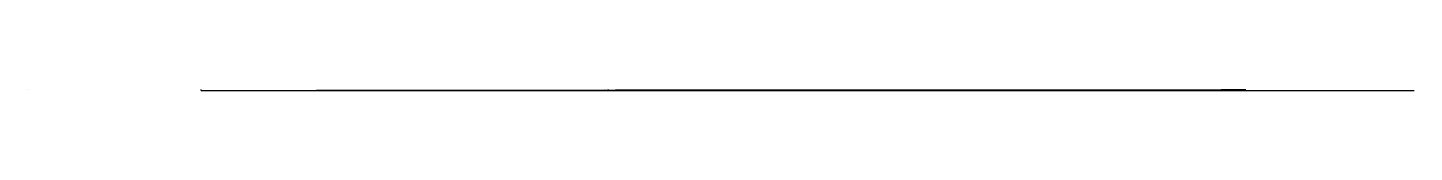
# Model space of a CAD drawing. Header units: metres. Extents: x -1 to 72750024, y 3999 to 4800.
# Drawn here: x 59150003 to 59550000, y 4149 to 4400 of the extents above; entities that cross this region are included whole.
import ezdxf

# ---------------------------------------------------------------- set-up
doc = ezdxf.new("R2010")
doc.units = ezdxf.units.M

msp = doc.modelspace()

# ---------------------------------------------------------------- linework, layer by layer
at = {"color": 7}
for p, q in [((59150003.013, 4400), (59150024.105, 4400)), ((59150003.013, 4400), (59150003.013, 4381.921)), ((59150024.105, 4381.921), (59150003.013, 4381.921)), ((59150006.026, 4393.974), (59150021.092, 4393.974)), ((59150024.105, 4400), (59150024.105, 4381.921)), ((59200000, 4400), (59199998.795, 4400)), ((59200000, 4350), (59199998.795, 4350)), ((59200000, 4300), (59199998.795, 4300)), ((59200000, 4250), (59199998.795, 4250)), ((59200000, 4200), (59199998.795, 4200)), ((59200000, 4150), (59199998.795, 4150)), ((59200000, 4390), (59199999.247, 4390)), ((59200000, 4380), (59199999.247, 4380)), ((59200000, 4370), (59199999.247, 4370)), ((59200000, 4360), (59199999.247, 4360)), ((59200000, 4340), (59199999.247, 4340)), ((59200000, 4330), (59199999.247, 4330)), ((59200000, 4320), (59199999.247, 4320)), ((59200000, 4310), (59199999.247, 4310)), ((59200000, 4290), (59199999.247, 4290)), ((59200000, 4280), (59199999.247, 4280)), ((59200000, 4270), (59199999.247, 4270)), ((59200000, 4260), (59199999.247, 4260)), ((59200000, 4240), (59199999.247, 4240)), ((59200000, 4230), (59199999.247, 4230)), ((59200000, 4220), (59199999.247, 4220)), ((59200000, 4210), (59199999.247, 4210)), ((59200000, 4190), (59199999.247, 4190)), ((59200000, 4180), (59199999.247, 4180)), ((59200000, 4170), (59199999.247, 4170)), ((59200000, 4160), (59199999.247, 4160)), ((59200000, 4150), (59200000, 4400)), ((59200000, 4150), (59550000, 4150)), ((59200000, 4150), (59200000, 4148.795)), ((59210000.001, 4150), (59210000.001, 4149.247)), ((59220000.002, 4150), (59220000.002, 4149.247)), ((59230000.003, 4150), (59230000.003, 4149.247)), ((59240000.003, 4150), (59240000.003, 4149.247)), ((59250000.001, 4150), (59250000.001, 4148.795)), ((59259999.998, 4150), (59259999.998, 4149.247)), ((59269999.996, 4150), (59269999.996, 4149.247)), ((59279999.993, 4150), (59279999.993, 4149.247)), ((59289999.991, 4150), (59289999.991, 4149.247)), ((59300000.002, 4150), (59300000.002, 4148.795)), ((59310000.006, 4150), (59310000.006, 4149.247)), ((59320000.01, 4150), (59320000.01, 4149.247)), ((59330000.015, 4150), (59330000.015, 4149.247)), ((59340000.019, 4150), (59340000.019, 4149.247)), ((59349999.996, 4150), (59349999.996, 4148.795)), ((59360000, 4150), (59360000, 4149.247)), ((59370000.005, 4150), (59370000.005, 4149.247)), ((59380000.009, 4150), (59380000.009, 4149.247)), ((59390000.013, 4150), (59390000.013, 4149.247)), ((59400000.004, 4150), (59400000.004, 4148.795)), ((59410000.008, 4150), (59410000.008, 4149.247)), ((59420000.012, 4150), (59420000.012, 4149.247)), ((59430000.003, 4150), (59430000.003, 4149.247)), ((59439999.994, 4150), (59439999.994, 4149.247)), ((59450000.012, 4150), (59450000.012, 4148.795)), ((59460000.002, 4150), (59460000.002, 4149.247)), ((59469999.993, 4150), (59469999.993, 4149.247)), ((59479999.984, 4150), (59479999.984, 4149.247)), ((59489999.975, 4150), (59489999.975, 4149.247)), ((59499999.992, 4150), (59499999.992, 4148.795)), ((59509999.983, 4150), (59509999.983, 4149.247)), ((59519999.974, 4150), (59519999.974, 4149.247)), ((59529999.964, 4150), (59529999.964, 4149.247)), ((59539999.955, 4150), (59539999.955, 4149.247)), ((59550000, 4150), (59550000, 4148.795))]:
    msp.add_line(p, q, dxfattribs=at)
at = {"color": 4}
for p, q in [((59150006.026, 4389.454), (59150021.092, 4389.454)), ((59229189.58, 4174.626), (59230194.68, 4176.743)), ((59230194.68, 4176.743), (59230503.41, 4177.369)), ((59230503.41, 4177.369), (59230983.4, 4176.625)), ((59230983.4, 4176.625), (59231043.561, 4177.507)), ((59231043.561, 4177.507), (59233334.148, 4180.802)), ((59233334.148, 4180.802), (59233709.84, 4184.128)), ((59233709.84, 4184.128), (59234983.512, 4185.638)), ((59234983.512, 4185.638), (59235056.41, 4187.544)), ((59235056.41, 4187.544), (59235278.352, 4185.567)), ((59235278.352, 4185.567), (59235350, 4186.657)), ((59235350, 4186.657), (59235759.691, 4184.944)), ((59235759.691, 4184.944), (59236367.531, 4188.702)), ((59236367.531, 4188.702), (59237822.949, 4188.755)), ((59237822.949, 4188.755), (59237963.809, 4191.104)), ((59237963.809, 4191.104), (59238130.34, 4190.803)), ((59238130.34, 4190.803), (59238245.871, 4190.744)), ((59238245.871, 4190.744), (59238316.859, 4192.863)), ((59238316.859, 4192.863), (59238467.969, 4190.977)), ((59238467.969, 4190.977), (59238534.129, 4191.435)), ((59238534.129, 4191.435), (59238731.699, 4190.939)), ((59238731.699, 4190.939), (59238823.57, 4191.584)), ((59238823.57, 4191.584), (59239073.41, 4192.696)), ((59239073.41, 4192.696), (59239892.238, 4190.619)), ((59239892.238, 4190.619), (59240058.672, 4193.877)), ((59240058.672, 4193.877), (59240144.672, 4193.987)), ((59240144.672, 4193.987), (59240235.281, 4194.01)), ((59240235.281, 4194.01), (59240254.551, 4194.184)), ((59240254.551, 4194.184), (59240358.551, 4194.78)), ((59240358.551, 4194.78), (59240483.07, 4194.717)), ((59240483.07, 4194.717), (59240699.281, 4194.423)), ((59240699.281, 4194.423), (59240967.449, 4195.943)), ((59240967.449, 4195.943), (59241065.551, 4193.748)), ((59241065.551, 4193.748), (59241365.41, 4196.579)), ((59241365.41, 4196.579), (59241524.578, 4195.477)), ((59241524.578, 4195.477), (59241575.949, 4196.355)), ((59241575.949, 4196.355), (59242313.859, 4198.519)), ((59242313.859, 4198.519), (59242456.59, 4196.156)), ((59242456.59, 4196.156), (59242969.238, 4198.611)), ((59242969.238, 4198.611), (59243174.988, 4197.349)), ((59243174.988, 4197.349), (59243226.539, 4197.552)), ((59243226.539, 4197.552), (59243572.25, 4199.089)), ((59243572.25, 4199.089), (59243628.891, 4199.217)), ((59243628.891, 4199.217), (59243752.27, 4199.4)), ((59243752.27, 4199.4), (59243851.629, 4199.589)), ((59243851.629, 4199.589), (59244062.309, 4199.956)), ((59244062.309, 4199.956), (59244317.219, 4200.634)), ((59244317.219, 4200.634), (59244726.73, 4202.094)), ((59244726.73, 4202.094), (59244887.93, 4199.834)), ((59244887.93, 4199.834), (59245219.91, 4202.372)), ((59245219.91, 4202.372), (59247051.219, 4206.03)), ((59247051.219, 4206.03), (59247055.449, 4204.848)), ((59247055.449, 4204.848), (59248175.09, 4204.069)), ((59248175.09, 4204.069), (59248612.531, 4206.976)), ((59248612.531, 4206.976), (59248821.879, 4203.819)), ((59248821.879, 4203.819), (59250329.379, 4209.237)), ((59250329.379, 4209.237), (59250904.98, 4207.909)), ((59250904.98, 4207.909), (59251383.719, 4212.241)), ((59251383.719, 4212.241), (59251664.91, 4210.314)), ((59251664.91, 4210.314), (59251769.352, 4210.767)), ((59251769.352, 4210.767), (59251809.43, 4210.688)), ((59251809.43, 4210.688), (59252080.969, 4210.652)), ((59252080.969, 4210.652), (59252236.371, 4211.167)), ((59252236.371, 4211.167), (59252481.051, 4212.565)), ((59252481.051, 4212.565), (59252515.629, 4211.449)), ((59252515.629, 4211.449), (59252610.66, 4211.56)), ((59252610.66, 4211.56), (59252673.02, 4211.553)), ((59252673.02, 4211.553), (59252756.031, 4211.737)), ((59252756.031, 4211.737), (59252856.199, 4211.002)), ((59252856.199, 4211.002), (59252901.391, 4211.497)), ((59252901.391, 4211.497), (59253893.871, 4212.753)), ((59253893.871, 4212.753), (59254250.25, 4213.735)), ((59254250.25, 4213.735), (59254352.57, 4213.508)), ((59254352.57, 4213.508), (59254362.121, 4213.564)), ((59254362.121, 4213.564), (59254523.66, 4213.833)), ((59254523.66, 4213.833), (59254558.02, 4213.924)), ((59254558.02, 4213.924), (59254644.441, 4214.068)), ((59254644.441, 4214.068), (59254656.41, 4214.026)), ((59254656.41, 4214.026), (59254938.621, 4214.633)), ((59254938.621, 4214.633), (59255251.051, 4211.572)), ((59255251.051, 4211.572), (59255531, 4215.773)), ((59255531, 4215.773), (59255547.68, 4214.843)), ((59255547.68, 4214.843), (59255841.98, 4218.11)), ((59255841.98, 4218.11), (59256222.059, 4215.298)), ((59256222.059, 4215.298), (59256782.172, 4218.689)), ((59256782.172, 4218.689), (59257159.738, 4218.112)), ((59257159.738, 4218.112), (59257848.512, 4218.49)), ((59257848.512, 4218.49), (59257966.691, 4218.259)), ((59257966.691, 4218.259), (59257986.23, 4218.013)), ((59257986.23, 4218.013), (59258176.422, 4217.549)), ((59258176.422, 4217.549), (59258312.922, 4218.965)), ((59258312.922, 4218.965), (59258353.43, 4218.68)), ((59258353.43, 4218.68), (59258364.75, 4218.553)), ((59258364.75, 4218.553), (59258505.051, 4217.565)), ((59258505.051, 4217.565), (59258630.809, 4218.765)), ((59258630.809, 4218.765), (59258952.84, 4221.341)), ((59258952.84, 4221.341), (59259160.961, 4220.595)), ((59259160.961, 4220.595), (59259260.961, 4218.994)), ((59259260.961, 4218.994), (59259312.051, 4219.251)), ((59259312.051, 4219.251), (59259341.281, 4220.868)), ((59259341.281, 4220.868), (59259849.531, 4220.699)), ((59259849.531, 4220.699), (59260503.621, 4221.189)), ((59260503.621, 4221.189), (59260595.781, 4221.591)), ((59260595.781, 4221.591), (59260735.93, 4220.277)), ((59260735.93, 4220.277), (59261759.648, 4221.271)), ((59261759.648, 4221.271), (59261854.629, 4223.605)), ((59261854.629, 4223.605), (59262362.84, 4225.646)), ((59262362.84, 4225.646), (59262370.219, 4224.76)), ((59262370.219, 4224.76), (59262796.609, 4226.797)), ((59262796.609, 4226.797), (59263356.391, 4226.634)), ((59263356.391, 4226.634), (59263991.379, 4223.465)), ((59263991.379, 4223.465), (59264123.461, 4225.479)), ((59264123.461, 4225.479), (59264581.699, 4225.934)), ((59264581.699, 4225.934), (59264946.641, 4226.522)), ((59264946.641, 4226.522), (59265213.609, 4230.043)), ((59265213.609, 4230.043), (59265313.551, 4225.097)), ((59265313.551, 4225.097), (59266028.883, 4227.889)), ((59266028.883, 4227.889), (59266462.703, 4228.629)), ((59266462.703, 4228.629), (59267254.656, 4228.91)), ((59267254.656, 4228.91), (59267435.297, 4228.315)), ((59267435.297, 4228.315), (59267754.969, 4229.214)), ((59267754.969, 4229.214), (59267853.289, 4225.028)), ((59267853.289, 4225.028), (59268016.5, 4228.299)), ((59268016.5, 4228.299), (59268505.242, 4227.746)), ((59268505.242, 4227.746), (59268523.383, 4231.857)), ((59268523.383, 4231.857), (59268795.32, 4231.161)), ((59268795.32, 4231.161), (59269121.539, 4230.971)), ((59269121.539, 4230.971), (59269432.063, 4226.975)), ((59269432.063, 4226.975), (59269495.328, 4230.748)), ((59269495.328, 4230.748), (59269955.383, 4228.047)), ((59269955.383, 4228.047), (59270678.453, 4234.146)), ((59270678.453, 4234.146), (59270927.813, 4233.921)), ((59270927.813, 4233.921), (59273105.602, 4235.262)), ((59273105.602, 4235.262), (59273531.727, 4236.368)), ((59273531.727, 4236.368), (59273893.406, 4235.526)), ((59273893.406, 4235.526), (59274092.32, 4236.379)), ((59274092.32, 4236.379), (59275125.203, 4237.52)), ((59275125.203, 4237.52), (59275315.453, 4238.974)), ((59275315.453, 4238.974), (59275632.633, 4240.352)), ((59275632.633, 4240.352), (59275685.602, 4235.593)), ((59275685.602, 4235.593), (59275937.148, 4239.42)), ((59275937.148, 4239.42), (59276120.844, 4235.79)), ((59276120.844, 4235.79), (59276168.797, 4238.379)), ((59276168.797, 4238.379), (59276217.094, 4238.876)), ((59276217.094, 4238.876), (59276229.602, 4238.145)), ((59276229.602, 4238.145), (59276624.477, 4238.854)), ((59276624.477, 4238.854), (59277063.227, 4239.012)), ((59277063.227, 4239.012), (59277125.227, 4239.719)), ((59277125.227, 4239.719), (59278036.07, 4238.831)), ((59278036.07, 4238.831), (59278707.344, 4241.015)), ((59278707.344, 4241.015), (59279070.828, 4241.357)), ((59279070.828, 4241.357), (59279111.367, 4241.195)), ((59279111.367, 4241.195), (59279202.43, 4242.14)), ((59279202.43, 4242.14), (59279257.078, 4238.738)), ((59279257.078, 4238.738), (59279694.281, 4240.848)), ((59279694.281, 4240.848), (59279982.039, 4242.41)), ((59279982.039, 4242.41), (59280576.391, 4243.9)), ((59280576.391, 4243.9), (59281168.227, 4243.82)), ((59281168.227, 4243.82), (59281266.25, 4244.073)), ((59281266.25, 4244.073), (59281437.383, 4242.989)), ((59281437.383, 4242.989), (59282006.602, 4242.26)), ((59282006.602, 4242.26), (59282170.578, 4245.254)), ((59282170.578, 4245.254), (59282546.883, 4243.433)), ((59282546.883, 4243.433), (59282551.773, 4244.372)), ((59282551.773, 4244.372), (59282624.977, 4243.866)), ((59282624.977, 4243.866), (59283184.773, 4241.545)), ((59283184.773, 4241.545), (59283396.023, 4245.629)), ((59283396.023, 4245.629), (59284167.102, 4245.759)), ((59284167.102, 4245.759), (59284409.32, 4245.813)), ((59284409.32, 4245.813), (59284416.758, 4246.351)), ((59284416.758, 4246.351), (59284447.977, 4246.365)), ((59284447.977, 4246.365), (59284448.992, 4247.448)), ((59284448.992, 4247.448), (59284509.609, 4245.905)), ((59284509.609, 4245.905), (59284588.297, 4246.851)), ((59284588.297, 4246.851), (59284947.906, 4247.78)), ((59284947.906, 4247.78), (59285071.93, 4246.205)), ((59285071.93, 4246.205), (59285529.156, 4248.027)), ((59285529.156, 4248.027), (59285600.328, 4247.174)), ((59285600.328, 4247.174), (59285809.953, 4247.59)), ((59285809.953, 4247.59), (59285832.57, 4247.22)), ((59285832.57, 4247.22), (59286043.523, 4247.584)), ((59286043.523, 4247.584), (59286044.078, 4248.673)), ((59286044.078, 4248.673), (59286096.359, 4247.795)), ((59286096.359, 4247.795), (59286183.672, 4248.917)), ((59286183.672, 4248.917), (59286794.961, 4247.78)), ((59286794.961, 4247.78), (59287100.797, 4248.538)), ((59287100.797, 4248.538), (59287550.828, 4248.869)), ((59287550.828, 4248.869), (59288188.023, 4249.228)), ((59288188.023, 4249.228), (59289046.57, 4251.919)), ((59289046.57, 4251.919), (59289460.727, 4251.844)), ((59289460.727, 4251.844), (59289536.883, 4252.054)), ((59289536.883, 4252.054), (59290670.898, 4252.361)), ((59290670.898, 4252.361), (59290998.219, 4251.482)), ((59290998.219, 4251.482), (59291339.109, 4250.723)), ((59291339.109, 4250.723), (59292005.344, 4252.409)), ((59292005.344, 4252.409), (59292065.672, 4253.38)), ((59292065.672, 4253.38), (59292108.938, 4253.672)), ((59292108.938, 4253.672), (59292116.242, 4254.805)), ((59292116.242, 4254.805), (59292333.156, 4253.648)), ((59292333.156, 4253.648), (59292355.953, 4253.842)), ((59292355.953, 4253.842), (59292362.258, 4253.637)), ((59292362.258, 4253.637), (59292511.648, 4253.895)), ((59292511.648, 4253.895), (59292571.656, 4253.808)), ((59292571.656, 4253.808), (59292598.328, 4253.825)), ((59292598.328, 4253.825), (59293095.023, 4253.942)), ((59293095.023, 4253.942), (59293107.82, 4255.004)), ((59293107.82, 4255.004), (59293213.906, 4254.789)), ((59293213.906, 4254.789), (59293346.797, 4253.918)), ((59293346.797, 4253.918), (59293795.898, 4254.661)), ((59293795.898, 4254.661), (59294087.406, 4254.821)), ((59294087.406, 4254.821), (59294743.133, 4255.829)), ((59294743.133, 4255.829), (59295017.844, 4256.188)), ((59295017.844, 4256.188), (59295387.07, 4256.517)), ((59295387.07, 4256.517), (59295580.703, 4255.771)), ((59295580.703, 4255.771), (59295788.883, 4257.693)), ((59295788.883, 4257.693), (59295794.953, 4257.314)), ((59295794.953, 4257.314), (59295807.383, 4256.201)), ((59295807.383, 4256.201), (59296081.727, 4256.735)), ((59296081.727, 4256.735), (59296557.742, 4257.415)), ((59296557.742, 4257.415), (59296598.477, 4257.408)), ((59296598.477, 4257.408), (59296850.844, 4257.484)), ((59296850.844, 4257.484), (59297213.367, 4257.936)), ((59297213.367, 4257.936), (59297244.344, 4258.107)), ((59297244.344, 4258.107), (59297767.633, 4260.07)), ((59297767.633, 4260.07), (59297827.844, 4258.768)), ((59297827.844, 4258.768), (59297905.578, 4258.142)), ((59297905.578, 4258.142), (59298269.922, 4258.686)), ((59298269.922, 4258.686), (59298433.219, 4259.743)), ((59298433.219, 4259.743), (59298479.953, 4259.051)), ((59298479.953, 4259.051), (59298827.711, 4259.896)), ((59298827.711, 4259.896), (59299558.477, 4261.037)), ((59299558.477, 4261.037), (59299614.75, 4259.579)), ((59299614.75, 4259.579), (59299684.031, 4259.946)), ((59299684.031, 4259.946), (59300231.398, 4260.149)), ((59300231.398, 4260.149), (59300540.5, 4259.792)), ((59300540.5, 4259.792), (59300664.898, 4260.963)), ((59300664.898, 4260.963), (59300819.703, 4261.631)), ((59300819.703, 4261.631), (59301600.797, 4261.496)), ((59301600.797, 4261.496), (59301812, 4261.971)), ((59301812, 4261.971), (59302307.797, 4262.645)), ((59302307.797, 4262.645), (59302802.898, 4263.273)), ((59302802.898, 4263.273), (59303337.5, 4264.254)), ((59303337.5, 4264.254), (59303742.5, 4262.935)), ((59303742.5, 4262.935), (59304059.203, 4265.458)), ((59304059.203, 4265.458), (59304325.203, 4264.245)), ((59304325.203, 4264.245), (59304427.398, 4264.677)), ((59304427.398, 4264.677), (59304430.898, 4265.007)), ((59304430.898, 4265.007), (59304465.898, 4264.692)), ((59304465.898, 4264.692), (59304734.797, 4264.808)), ((59304734.797, 4264.808), (59304969.898, 4264.659)), ((59304969.898, 4264.659), (59305413.203, 4264.857)), ((59305413.203, 4264.857), (59305468, 4265.057)), ((59305468, 4265.057), (59306058.703, 4266.236)), ((59306058.703, 4266.236), (59306088.703, 4265.393)), ((59306088.703, 4265.393), (59306144.398, 4266.267)), ((59306144.398, 4266.267), (59306252.797, 4266.632)), ((59306252.797, 4266.632), (59306603.898, 4264.797)), ((59306603.898, 4264.797), (59306919.102, 4265.079)), ((59306919.102, 4265.079), (59306941.898, 4266.989)), ((59306941.898, 4266.989), (59307392.102, 4266.479)), ((59307392.102, 4266.479), (59307508.203, 4267.136)), ((59307508.203, 4267.136), (59307671.398, 4266.993)), ((59307671.398, 4266.993), (59307677.102, 4266.725)), ((59307677.102, 4266.725), (59307904.898, 4267.187)), ((59307904.898, 4267.187), (59308093.398, 4267.374)), ((59308093.398, 4267.374), (59308168.5, 4267.643)), ((59308168.5, 4267.643), (59308383.5, 4267.491)), ((59308383.5, 4267.491), (59308504.203, 4268.069)), ((59308504.203, 4268.069), (59308524.398, 4268.347)), ((59308524.398, 4268.347), (59308618.297, 4266.63)), ((59308618.297, 4266.63), (59308788.703, 4268.301)), ((59308788.703, 4268.301), (59308959.602, 4267.156)), ((59308959.602, 4267.156), (59309031.398, 4268.033)), ((59309031.398, 4268.033), (59309145.102, 4268.39)), ((59309145.102, 4268.39), (59309475.5, 4268.474)), ((59309475.5, 4268.474), (59309772.797, 4268.273)), ((59309772.797, 4268.273), (59309835.102, 4269.634)), ((59309835.102, 4269.634), (59310052, 4268.94)), ((59310052, 4268.94), (59310456.5, 4269.892)), ((59310456.5, 4269.892), (59310508.102, 4270.695)), ((59310508.102, 4270.695), (59310563.398, 4270.41)), ((59310563.398, 4270.41), (59311091.5, 4270.38)), ((59311091.5, 4270.38), (59312195.398, 4270.184)), ((59312195.398, 4270.184), (59312410.5, 4269.947)), ((59312410.5, 4269.947), (59312921.797, 4271.755)), ((59312921.797, 4271.755), (59313202.5, 4271.863)), ((59313202.5, 4271.863), (59313305.102, 4271.809)), ((59313305.102, 4271.809), (59313455.297, 4272.588)), ((59313455.297, 4272.588), (59313955.203, 4272.451)), ((59313955.203, 4272.451), (59314367.602, 4272.709)), ((59314367.602, 4272.709), (59314798.602, 4271.655)), ((59314798.602, 4271.655), (59314801.203, 4273.424)), ((59314801.203, 4273.424), (59315019.297, 4274.115)), ((59315019.297, 4274.115), (59315285.797, 4273.459)), ((59315285.797, 4273.459), (59315425, 4274.108)), ((59315425, 4274.108), (59316171, 4274.204)), ((59316171, 4274.204), (59316206.102, 4274.758)), ((59316206.102, 4274.758), (59316388, 4272.103)), ((59316388, 4272.103), (59317085.797, 4274.335)), ((59317085.797, 4274.335), (59317204.398, 4273.707)), ((59317204.398, 4273.707), (59317390.5, 4275.693)), ((59317390.5, 4275.693), (59317519.297, 4275.431)), ((59317519.297, 4275.431), (59317702.797, 4274.153)), ((59317702.797, 4274.153), (59319484.602, 4277.438)), ((59319484.602, 4277.438), (59319729.797, 4274.328)), ((59319729.797, 4274.328), (59319834.398, 4277.441)), ((59319834.398, 4277.441), (59319837.797, 4277.224)), ((59319837.797, 4277.224), (59320444.102, 4278.289)), ((59320444.102, 4278.289), (59320716.297, 4277.492)), ((59320716.297, 4277.492), (59320878.602, 4277.592)), ((59320878.602, 4277.592), (59321062.797, 4277.832)), ((59321062.797, 4277.832), (59321078, 4277.816)), ((59321078, 4277.816), (59321091.898, 4275.929)), ((59321091.898, 4275.929), (59321126.102, 4277.702)), ((59321126.102, 4277.702), (59321341.398, 4278.696)), ((59321341.398, 4278.696), (59321550.297, 4277.836)), ((59321550.297, 4277.836), (59321630.703, 4278.034)), ((59321630.703, 4278.034), (59321633, 4278.293)), ((59321633, 4278.293), (59321773.203, 4278.344)), ((59321773.203, 4278.344), (59322052.5, 4278.69)), ((59322052.5, 4278.69), (59322067.297, 4277.57)), ((59322067.297, 4277.57), (59322139.703, 4278.431)), ((59322139.703, 4278.431), (59322243.398, 4278.588)), ((59322243.398, 4278.588), (59322560.5, 4279.071)), ((59322560.5, 4279.071), (59323096.703, 4279.313)), ((59323096.703, 4279.313), (59323174.203, 4279.328)), ((59323174.203, 4279.328), (59323250.297, 4279.314)), ((59323250.297, 4279.314), (59323429.297, 4278.289)), ((59323429.297, 4278.289), (59323619.102, 4280.429)), ((59323619.102, 4280.429), (59323687, 4279.882)), ((59323687, 4279.882), (59323875.602, 4280.034)), ((59323875.602, 4280.034), (59324350.5, 4278.937)), ((59324350.5, 4278.937), (59324445.797, 4281.042)), ((59324445.797, 4281.042), (59324894.797, 4280.773)), ((59324894.797, 4280.773), (59325060.398, 4280.876)), ((59325060.398, 4280.876), (59325730.602, 4282.158)), ((59325730.602, 4282.158), (59325743.203, 4280.524)), ((59325743.203, 4280.524), (59325906.398, 4281.528)), ((59325906.398, 4281.528), (59325914.203, 4282.034)), ((59325914.203, 4282.034), (59325951, 4280.96)), ((59325951, 4280.96), (59326020.602, 4281.426)), ((59326020.602, 4281.426), (59326874.797, 4280.926)), ((59326874.797, 4280.926), (59327124.898, 4282.531)), ((59327124.898, 4282.531), (59327743.797, 4283.392)), ((59327743.797, 4283.392), (59328449.898, 4283.633)), ((59328449.898, 4283.633), (59328965.102, 4283.855)), ((59328965.102, 4283.855), (59329393.602, 4283.057)), ((59329393.602, 4283.057), (59329629.398, 4284.741)), ((59329629.398, 4284.741), (59329904.102, 4283.438)), ((59329904.102, 4283.438), (59330550, 4284.861)), ((59330550, 4284.861), (59330647.898, 4283.128)), ((59330647.898, 4283.128), (59330817.797, 4285.053)), ((59330817.797, 4285.053), (59331039.703, 4286.121)), ((59331039.703, 4286.121), (59331328.703, 4285.367)), ((59331328.703, 4285.367), (59331424.094, 4285.045)), ((59331424.094, 4285.045), (59331925.5, 4286.541)), ((59331925.5, 4286.541), (59331978.297, 4285.976)), ((59331978.297, 4285.976), (59333628.203, 4287.213)), ((59333628.203, 4287.213), (59333825.797, 4287.957)), ((59333825.797, 4287.957), (59334661.594, 4288.104)), ((59334661.594, 4288.104), (59334875.797, 4287.681)), ((59334875.797, 4287.681), (59335451.594, 4288.315)), ((59335451.594, 4288.315), (59335724.5, 4285.485)), ((59335724.5, 4285.485), (59335981.594, 4288.408)), ((59335981.594, 4288.408), (59336299.906, 4287.075)), ((59336299.906, 4287.075), (59336921.094, 4287.94)), ((59336921.094, 4287.94), (59337142, 4290.217)), ((59337142, 4290.217), (59337686.906, 4291.061)), ((59337686.906, 4291.061), (59338216.703, 4291.154)), ((59338216.703, 4291.154), (59338783, 4289.195)), ((59338783, 4289.195), (59339565.797, 4292.097)), ((59339565.797, 4292.097), (59342310.797, 4293.544)), ((59342310.797, 4293.544), (59344252, 4293.449)), ((59344252, 4293.449), (59345124, 4296.175)), ((59345124, 4296.175), (59345814.406, 4295.471)), ((59345814.406, 4295.471), (59345966.906, 4296.796)), ((59345966.906, 4296.796), (59346014.203, 4293.979)), ((59346014.203, 4293.979), (59346181.703, 4296.623)), ((59346181.703, 4296.623), (59346495.906, 4295.471)), ((59346495.906, 4295.471), (59347618.797, 4294.732)), ((59347618.797, 4294.732), (59352391.797, 4299.948)), ((59352391.797, 4299.948), (59353065.703, 4299.896)), ((59353065.703, 4299.896), (59353149.203, 4301.185)), ((59353149.203, 4301.185), (59353940.297, 4302.049)), ((59353940.297, 4302.049), (59354693.406, 4301.69)), ((59354693.406, 4301.69), (59354868.594, 4300.001)), ((59354868.594, 4300.001), (59355034.297, 4302.785)), ((59355034.297, 4302.785), (59355685.203, 4298.689)), ((59355685.203, 4298.689), (59357617.094, 4302.31)), ((59357617.094, 4302.31), (59357817.906, 4301.739)), ((59357817.906, 4301.739), (59358329.297, 4303.967)), ((59358329.297, 4303.967), (59359867.406, 4305.337)), ((59359867.406, 4305.337), (59360313.203, 4304.091)), ((59360313.203, 4304.091), (59361062, 4305.283)), ((59361062, 4305.283), (59361082.5, 4305.276)), ((59361082.5, 4305.276), (59361359.703, 4305.605)), ((59361359.703, 4305.605), (59362345.797, 4306.323)), ((59362345.797, 4306.323), (59362775.203, 4306.046)), ((59362775.203, 4306.046), (59362959.297, 4307.751)), ((59362959.297, 4307.751), (59363384.203, 4305.936)), ((59363384.203, 4305.936), (59363912.203, 4307.454)), ((59363912.203, 4307.454), (59364187.094, 4308.606)), ((59364187.094, 4308.606), (59364535.797, 4306.595)), ((59364535.797, 4306.595), (59365018.406, 4308.2)), ((59365018.406, 4308.2), (59366317.703, 4309.1)), ((59366317.703, 4309.1), (59366944.594, 4308.791)), ((59366944.594, 4308.791), (59367069.297, 4308.636)), ((59367069.297, 4308.636), (59367650.297, 4308.658)), ((59367650.297, 4308.658), (59368476, 4309.842)), ((59368476, 4309.842), (59369119.594, 4310.306)), ((59369119.594, 4310.306), (59369384.797, 4311.125)), ((59369384.797, 4311.125), (59370871.5, 4312.548)), ((59370871.5, 4312.548), (59371549.203, 4311.544)), ((59371549.203, 4311.544), (59372500.5, 4313.883)), ((59372500.5, 4313.883), (59372746.5, 4313.335)), ((59372746.5, 4313.335), (59375390.906, 4313.815)), ((59375390.906, 4313.815), (59375953.094, 4311.78)), ((59375953.094, 4311.78), (59376270.203, 4315.462)), ((59376270.203, 4315.462), (59376666.797, 4315.806)), ((59376666.797, 4315.806), (59377013.203, 4313.873)), ((59377013.203, 4313.873), (59378617.797, 4315.948)), ((59378617.797, 4315.948), (59379129.406, 4316.901)), ((59379129.406, 4316.901), (59379967.594, 4317.408)), ((59379967.594, 4317.408), (59380052.203, 4317.094)), ((59380052.203, 4317.094), (59380231, 4318.555)), ((59380231, 4318.555), (59380722.406, 4317.654)), ((59380722.406, 4317.654), (59380831.297, 4317.987)), ((59380831.297, 4317.987), (59380975.297, 4317.795)), ((59380975.297, 4317.795), (59382840.703, 4319.499)), ((59382840.703, 4319.499), (59386708.094, 4321.894)), ((59386708.094, 4321.894), (59387690.703, 4322.915)), ((59387690.703, 4322.915), (59389013.406, 4320.763)), ((59389013.406, 4320.763), (59390955.406, 4324.25)), ((59390955.406, 4324.25), (59392674.297, 4322.328)), ((59392674.297, 4322.328), (59394370.094, 4326.044)), ((59394370.094, 4326.044), (59394536.797, 4326.783)), ((59394536.797, 4326.783), (59396872.906, 4327.421)), ((59396872.906, 4327.421), (59399275.406, 4326.803)), ((59399275.406, 4326.803), (59399452.297, 4328.976)), ((59399452.297, 4328.976), (59400931, 4330.19)), ((59400931, 4330.19), (59401169.297, 4329.432)), ((59401169.297, 4329.432), (59401828.703, 4329.991)), ((59401828.703, 4329.991), (59402230.797, 4329.737)), ((59402230.797, 4329.737), (59402951, 4330.963)), ((59402951, 4330.963), (59403225.203, 4328.887)), ((59403225.203, 4328.887), (59403636.297, 4330.982)), ((59403636.297, 4330.982), (59404096.5, 4330.639)), ((59404096.5, 4330.639), (59404717.703, 4330.449)), ((59404717.703, 4330.449), (59405530.203, 4331.819)), ((59405530.203, 4331.819), (59405861, 4331.587)), ((59405861, 4331.587), (59406300.297, 4331.868)), ((59406300.297, 4331.868), (59406736.703, 4333.168)), ((59406736.703, 4333.168), (59406904.5, 4333.004)), ((59406904.5, 4333.004), (59407632.297, 4332.495)), ((59407632.297, 4332.495), (59408250.594, 4332.359)), ((59408250.594, 4332.359), (59410454.203, 4333.779)), ((59410454.203, 4333.779), (59410528.5, 4334.863)), ((59410528.5, 4334.863), (59410981.703, 4334.073)), ((59410981.703, 4334.073), (59411811.906, 4335.753)), ((59411811.906, 4335.753), (59413824.203, 4336.568)), ((59413824.203, 4336.568), (59414552.297, 4335.755)), ((59414552.297, 4335.755), (59415806.297, 4336.091)), ((59415806.297, 4336.091), (59416174.094, 4337.929)), ((59416174.094, 4337.929), (59416881.906, 4338.091)), ((59416881.906, 4338.091), (59419553.906, 4338.046)), ((59419553.906, 4338.046), (59419651.703, 4339.466)), ((59419651.703, 4339.466), (59419998.094, 4339.802)), ((59419998.094, 4339.802), (59422253.797, 4340.751)), ((59422253.797, 4340.751), (59423429.297, 4341.485)), ((59423429.297, 4341.485), (59423644.094, 4339.62)), ((59423644.094, 4339.62), (59424736.297, 4341.946)), ((59424736.297, 4341.946), (59424749.797, 4340.605)), ((59424749.797, 4340.605), (59425109.594, 4341.995)), ((59425109.594, 4341.995), (59425606.297, 4341.845)), ((59425606.297, 4341.845), (59426679.5, 4343.091)), ((59426679.5, 4343.091), (59426744.797, 4342.893)), ((59426744.797, 4342.893), (59427014, 4342.989)), ((59427014, 4342.989), (59428648, 4342.767)), ((59428648, 4342.767), (59428833.797, 4343.783)), ((59428833.797, 4343.783), (59428858.094, 4343.818)), ((59428858.094, 4343.818), (59429933.203, 4344.682)), ((59429933.203, 4344.682), (59430108.797, 4344.337)), ((59430108.797, 4344.337), (59430340.406, 4344.289)), ((59430340.406, 4344.289), (59430395.594, 4343.395)), ((59430395.594, 4343.395), (59430438, 4344.002)), ((59430438, 4344.002), (59430979.094, 4344.74)), ((59430979.094, 4344.74), (59431188.703, 4343.378)), ((59431188.703, 4343.378), (59431681.094, 4345.163)), ((59431681.094, 4345.163), (59432832.094, 4345.892)), ((59432832.094, 4345.892), (59433166.406, 4346.193)), ((59433166.406, 4346.193), (59434797.406, 4347.084)), ((59434797.406, 4347.084), (59436159.5, 4347.369)), ((59436159.5, 4347.369), (59436369.406, 4346.276)), ((59436369.406, 4346.276), (59437806.297, 4347.594)), ((59437806.297, 4347.594), (59437931.094, 4348.854)), ((59437931.094, 4348.854), (59439492.406, 4347.112)), ((59439492.406, 4347.112), (59442564.203, 4351.357)), ((59442564.203, 4351.357), (59448808.406, 4351.266)), ((59448808.406, 4351.266), (59449074.406, 4354.63)), ((59449074.406, 4354.63), (59457211.297, 4355.241)), ((59457211.297, 4355.241), (59457341.203, 4358.501)), ((59457341.203, 4358.501), (59463205.688, 4358.299)), ((59463205.688, 4358.299), (59466399.406, 4360.132)), ((59466399.406, 4360.132), (59466985.5, 4362.655)), ((59466985.5, 4362.655), (59467430, 4361.133)), ((59467430, 4361.133), (59467511.406, 4360.957)), ((59467511.406, 4360.957), (59467530.094, 4361.144)), ((59467530.094, 4361.144), (59469938.594, 4361.781)), ((59469938.594, 4361.781), (59476067.406, 4363.772)), ((59476067.406, 4363.772), (59476896.906, 4366.681)), ((59476896.906, 4366.681), (59484447.094, 4366.888)), ((59484447.094, 4366.888), (59486256.406, 4370.221)), ((59486256.406, 4370.221), (59492840.906, 4370.268)), ((59492840.906, 4370.268), (59494315.094, 4372.992)), ((59494315.094, 4372.992), (59499039, 4373.065)), ((59499039, 4373.065), (59499728.5, 4374.533)), ((59499728.5, 4374.533), (59501086.594, 4374.744)), ((59501086.594, 4374.744), (59501403.688, 4374.57))]:
    msp.add_line(p, q, dxfattribs=at)

doc.saveas('drawing.dxf')
